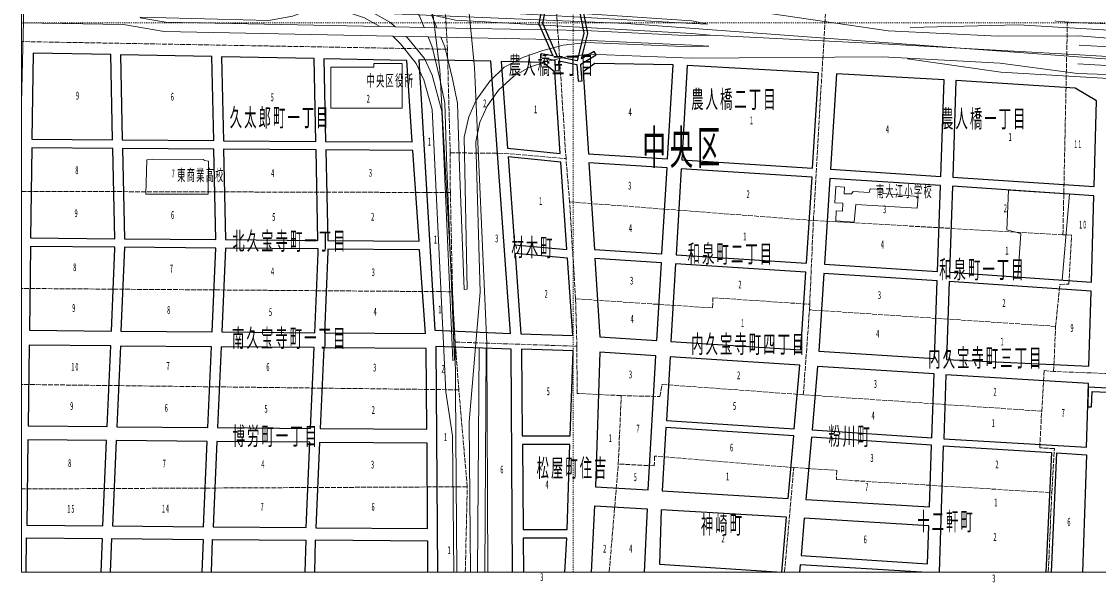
# Model space of a CAD drawing. Units: millimetres, scale not verified. Extents: x -71 to 79, y -72 to 79.
# Drawn here: x -70.9 to 26.7, y -71.6 to -20.7 of the extents above; entities that cross this region are included whole.
import ezdxf
from ezdxf.enums import TextEntityAlignment as Align

# ---------------------------------------------------------------- set-up
doc = ezdxf.new("R2010")
doc.units = ezdxf.units.MM
doc.header["$LTSCALE"] = 0.25
doc.linetypes.add('USER1', pattern=[0.70556, 0.35278, -0.35278])
doc.linetypes.add('USER2', pattern=[2.11668, 1.7639, -0.35278])
for name, color, linetype, lineweight in [('0-0_01 グリッド', 7, 'USER1', 18), ('0-7_08 地下鉄', 7, 'Continuous', 18), ('0-C_13 町界', 30, 'USER2', 18), ('0-D_14 公・官庁施設', 7, 'Continuous', 18), ('0-F_16 学校', 1, 'Continuous', 18), ('1-1_18 高速分離帯', 5, 'Continuous', 18), ('1-7_24 立体交差', 7, 'Continuous', 18), ('1-D_30 公園・緑地', 3, 'Continuous', 18), ('1-E_31 地形', 7, 'Continuous', 18), ('1-F_32 海・河川', 150, 'Continuous', 18)]:
    doc.layers.add(name, color=color, linetype=linetype, lineweight=lineweight)
for name, color, linetype in [('0-1_02 市区名', 7, 'Continuous'), ('0-2_03 施設名・公園名', 7, 'Continuous'), ('0-4_05 町名', 7, 'Continuous'), ('0-6_07 街区符号', 7, 'Continuous'), ('1-4_21 デッキ・歩道橋', 7, 'Continuous'), ('1-9_26 道路', 7, 'Continuous')]:
    doc.layers.add(name, color=color, linetype=linetype)
doc.styles.add('ＭＳ ゴシック', font='')
doc.styles.get('ＭＳ ゴシック').set_extended_font_data('MS Gothic')

msp = doc.modelspace()

# ---------------------------------------------------------------- linework, layer by layer
at = {"layer": '0-0_01 グリッド'}
for p, q in [((-20.9398, -70.6797), (-20.9398, 79.1463)), ((79.0704, -20.8695), (-70.9375, -20.8695)), ((79.0704, -70.6773), (-70.9375, -70.6773))]:
    msp.add_line(p, q, dxfattribs=at)
at = {"layer": '0-0_01 グリッド', "linetype": 'Continuous'}
msp.add_lwpolyline([(-70.9375, -70.6797), (79.0704, -70.6797), (79.0704, 79.1463), (-70.9375, 79.1463)], close=True, dxfattribs=at)
at = {"layer": '0-7_08 地下鉄'}
msp.add_lwpolyline([(-70.9375, -28.0953), (-70.6724, -16.9259), (-70.3197, -3.9905), (-69.6141, 68.9172), (-69.6141, 79.1463)], dxfattribs=at)
at = {"layer": '0-7_08 地下鉄', "color": 3}
msp.add_lwpolyline([(79.0704, -25.4098), (70.0868, -25.7454), (58.7978, -25.5101), (42.9227, -24.9223), (30.1052, -24.3342), (-16.109, -20.9239), (-41.5092, -19.8656), (-58.7954, -19.5128), (-70.9375, -19.3419)], dxfattribs=at)
at = {"layer": '0-C_13 町界'}
for p, q in [((0.8272, -38.7882), (1.9427, -19.5827)), ((23.8476, -20.7854), (22.7474, -20.691)), ((31.584, -21.1551), (23.8476, -20.7854)), ((-32.3376, -23.2511), (-70.9375, -22.5545)), ((-32.074, -36.2492), (-70.9375, -36.1462)), ((-21.2702, -37.0963), (0.8272, -38.7882)), ((-20.7274, -45.8931), (-21.2702, -37.0963)), ((23.4426, -40.0867), (0.8272, -38.7882)), ((-31.8799, -45.2489), (-70.9375, -44.9522)), ((-0.0851, -54.5917), (0.4768, -46.8891)), ((22.7832, -48.3894), (0.4768, -46.8891)), ((-31.6374, -49.8164), (-20.6059, -50.1926)), ((31.4369, -52.8278), (22.6034, -52.4798)), ((-31.3061, -54.1455), (-70.9375, -53.6591)), ((21.5208, -56.0855), (-0.0851, -54.5917)), ((-17.6755, -70.6797), (-16.8535, -60.8732)), ((-1.7846, -70.6797), (-0.9529, -61.1956)), ((-30.543, -62.9406), (-70.9375, -63.1387)), ((-30.717, -70.6797), (-30.543, -62.9406)), ((22.1194, -70.6797), (22.4336, -63.4784))]:
    msp.add_line(p, q, dxfattribs=at)
for points in [[(-32.0916, -32.6497), (-32.3376, -23.2511), (-32.6413, -17.3941)], [(-21.2702, -37.0963), (-21.5904, -33.1779), (-22.5635, -18.1034)], [(22.6034, -52.4798), (22.7832, -48.3894), (23.1646, -44.5874), (23.9902, -44.5602), (24.2255, -40.1225), (23.4426, -40.0867), (23.8476, -20.7854)], [(-32.074, -36.2492), (-32.0916, -32.6497), (-27.193, -32.6966), (-21.5904, -33.1779)], [(-31.6374, -49.8164), (-31.8799, -45.2489), (-32.074, -36.2492)], [(0.4768, -46.8891), (0.4944, -46.3895), (0.8272, -38.7882)], [(-20.6059, -50.1926), (-20.7274, -45.8931), (-8.3184, -46.7213), (-8.2743, -45.7949), (0.4944, -46.3895)], [(-30.543, -62.9406), (-31.3061, -54.1455), (-31.6374, -49.8164)], [(-16.5841, -54.6726), (-20.586, -54.4721), (-20.6059, -50.1926)], [(21.5208, -56.0855), (21.7439, -52.4044), (22.6034, -52.4798)], [(-16.8535, -60.8732), (-16.5841, -54.6726), (-13.084, -54.7553), (-12.8892, -53.6543), (-0.0851, -54.5917)], [(22.4336, -63.4784), (22.6775, -59.4806), (21.337, -59.4059), (21.5208, -56.0855)], [(-0.9529, -61.1956), (-13.5574, -60.1573), (-13.6034, -61.0482), (-16.8535, -60.8732)], [(-0.9529, -61.1956), (2.9473, -61.4561), (2.9265, -62.2874), (22.4336, -63.4784)]]:
    msp.add_lwpolyline(points, dxfattribs=at)
at = {"layer": '0-D_14 公・官庁施設'}
msp.add_lwpolyline([(-36.4528, -24.5403), (-39.0104, -24.5403), (-39.0104, -24.893), (-42.891, -24.893), (-42.891, -28.5972), (-36.4528, -28.5972)], close=True, dxfattribs=at)
at = {"layer": '0-F_16 学校'}
for points in [[(-54.0067, -33.4073), (-54.3872, -33.3391), (-54.4077, -33.2392), (-59.0777, -33.212), (-59.5971, -33.2943), (-59.6718, -36.4046), (-54.0124, -36.397)], [(2.8729, -35.7024), (2.7602, -37.1828), (3.5101, -37.209), (3.4641, -37.9493), (2.8939, -37.9221), (2.8481, -38.8123), (4.5386, -38.924), (4.6809, -37.343), (10.2422, -37.6658), (10.3171, -36.5958), (7.1157, -36.3415), (7.1142, -35.9715), (5.9638, -35.9271), (5.8956, -36.2574), (4.4253, -36.1648), (4.2759, -36.3653), (3.6262, -36.3687), (3.6432, -35.7686)]]:
    msp.add_lwpolyline(points, close=True, dxfattribs=at)
at = {"layer": '1-1_18 高速分離帯'}
for p, q in [((-38.4527, -21.1985), (-37.0777, -21.2312)), ((-34.4494, -21.2684), (-33.3036, -21.2987)), ((-37.2951, -22.0808), (-36.078, -22.097)), ((-34.0939, -22.1356), (-32.9412, -22.1659)), ((-29.6039, -70.6797), (-29.4706, -50.4117)), ((-28.955, -70.6797), (-28.8219, -50.4117))]:
    msp.add_line(p, q, dxfattribs=at)
for points in [[(52.4223, -24.2385), (24.8868, -22.0267), (17.5687, -22.0718), (7.5917, -21.585), (-3.1151, -20.0127), (-27.1041, -18.3959), (-28.9876, -18.0579), (-31.2493, -17.3524), (-32.7486, -16.5731), (-34.3048, -15.2832), (-35.4826, -13.7216), (-36.6884, -12.0228), (-37.5821, -9.5385), (-38.0403, -7.6509), (-38.3393, -5.803), (-38.5257, -4.1713), (-38.7459, 9.6797), (-39.0635, 30.7621), (-38.3049, 37.7257), (-38.627, 62.5589)], [(-31.7643, -70.6797), (-31.8666, -58.3186), (-32.4692, -54.3209), (-33.7187, -28.7295), (-34.4684, -26.0392), (-35.174, -24.5399), (-36.5851, -22.776), (-37.2951, -22.0808), (-58.0151, -21.6574), (-61.6883, -21.0197), (-70.9375, -20.8578)], [(-8.5363, -21.9795), (7.6447, -22.8056), (24.9309, -23.7462), (60.5031, -25.8628), (79.0704, -25.2065)], [(24.911, -22.8759), (60.4735, -24.8927), (79.0704, -24.2919)], [(52.476, -26.4044), (24.7545, -25.4515), (17.7427, -24.5031), (7.0804, -23.9505), (-10.2148, -24.0772), (-19.4752, -23.7024), (-21.5909, -23.9267), (-23.4061, -24.3828), (-24.9048, -24.8793), (-26.3104, -25.6864), (-27.7091, -26.976), (-28.7357, -28.4205), (-29.4065, -29.8588), (-29.75, -31.64), (-29.3824, -45.2733), (-30.3542, -57.0539), (-30.2499, -70.6797)], [(24.7911, -24.5826), (60.5617, -26.6566), (79.0704, -25.971)]]:
    msp.add_lwpolyline(points, dxfattribs=at)
for points in [[(-36.5114, -14.3389), (-35.0975, -16.098), (-33.3952, -17.5139), (-31.7095, -18.3773), (-29.237, -19.1152), (-27.3391, -19.5128), (-10.2017, -20.6817), (-8.7272, -20.9715), (-10.1576, -20.9053), (-31.6007, -19.6961), (-34.2217, -19.1094), (-36.0118, -15.544), (-36.5241, -14.3203)], [(-39.5396, -19.6892), (-41.8327, -19.0718), (-43.8939, -18.8121), (-43.4202, -18.4076), (-41.4734, -18.6501), (-35.0324, -19.8539), (-34.4494, -21.2684), (-37.0777, -21.2312), (-37.5111, -20.8357)], [(-48.5276, -20.6576), (-46.3923, -20.2401), (-44.9998, -19.7295), (-44.6081, -19.4098), (-42.0532, -19.6892), (-39.8483, -20.3947), (-38.4527, -21.1985), (-57.8842, -20.8075), (-60.1803, -20.4089), (-60.1631, -20.3348)], [(-8.5363, -21.9795), (-10.1779, -22.0267), (-19.8973, -21.5661), (-33.3036, -21.2987), (-33.7708, -20.1247), (-31.6007, -20.6114), (-10.1738, -21.8196)], [(-34.0939, -22.1356), (-33.7187, -23.0406), (-33.0132, -25.951), (-32.5722, -28.1559), (-32.3958, -33.9768), (-31.7006, -51.4356), (-31.8439, -51.4973), (-32.8368, -28.8615), (-33.7187, -25.5983), (-34.4243, -24.0989), (-35.9677, -22.2031), (-36.078, -22.097)], [(-8.6369, -22.9748), (-10.1958, -23.0213), (-19.7398, -22.6441), (-21.8603, -22.8904), (-23.7, -23.3755), (-25.4536, -23.9615), (-27.1923, -24.8927), (-28.5004, -26.1409), (-29.7369, -27.8796), (-30.3945, -29.3962), (-30.8083, -31.2427), (-30.5437, -45.0012), (-30.8083, -45.0359), (-31.2493, -33.9768), (-31.4257, -28.1559), (-31.8666, -25.951), (-32.5722, -23.0406), (-32.9412, -22.1659), (-20.0282, -22.416), (-10.1931, -22.8821)]]:
    msp.add_lwpolyline(points, close=True, dxfattribs=at)
at = {"layer": '1-4_21 デッキ・歩道橋'}
msp.add_line((-20.2607, -24.5919), (-18.8565, -23.7661), dxfattribs=at)
for points in [[(-23.3407, -17.1043), (-24.0683, -20.9453), (-22.7882, -23.8543), (-23.8533, -23.6611), (-23.9163, -24.0083), (-22.6165, -24.2447), (-22.6046, -24.2722), (-22.5619, -25.2096), (-22.2093, -25.1938), (-22.2493, -24.3153), (-20.6104, -24.6429), (-20.4888, -26.1419), (-20.1371, -26.1133)], [(-18.8565, -23.7661), (-19.0353, -23.4623), (-20.1743, -24.132), (-19.6031, -21.8103), (-20.3984, -17.7923)]]:
    msp.add_lwpolyline(points, dxfattribs=at)
for points in [[(-22.9796, -17.0943), (-20.7732, -17.7138), (-19.9646, -21.8021), (-20.5763, -24.2901), (-22.3688, -23.9312), (-23.7014, -20.9032)], [(29.2873, -54.0904), (25.7395, -53.9192), (25.692, -55.6776), (26.0447, -55.6872), (26.0821, -54.2888), (29.6163, -54.4594), (29.6704, -53.6467), (29.3183, -53.6229)]]:
    msp.add_lwpolyline(points, close=True, dxfattribs=at)
msp.add_arc((-2879.9056, -257.8319), 2869.1409, 4.63239, 4.66287, dxfattribs=at)
at = {"layer": '1-7_24 立体交差'}
for points in [[(9.585, -21.2836), (19.4041, -21.0528), (47.1575, -22.6689), (56.3284, -23.8344)], [(9.3635, -24.1206), (17.825, -25.3226), (47.5778, -27.0931), (56.2696, -27.1858)]]:
    msp.add_lwpolyline(points, dxfattribs=at)
at = {"layer": '1-9_26 道路'}
for points in [[(-69.8902, -23.6039), (-69.9955, -31.4229), (-62.6834, -31.4753), (-62.8517, -23.7424)], [(-61.9725, -23.7596), (-61.8044, -31.4815), (-53.5178, -31.5404), (-53.6835, -23.9225)], [(-52.8047, -23.9394), (-52.639, -31.5466), (-44.2663, -31.6062), (-44.4293, -24.1041)], [(-35.526, -31.6654), (-36.0325, -24.2691), (-43.5504, -24.1217), (-43.3876, -31.6124)], [(-26.6252, -49.0282), (-28.3964, -24.3466), (-34.924, -24.2168), (-33.4657, -48.7332)], [(-22.1078, -32.7055), (-22.6106, -25.3313), (-23.6643, -24.4407), (-27.4541, -24.3656), (-26.8902, -32.2211)], [(-11.8884, -24.675), (-18.9891, -24.5337), (-20.0322, -25.2896), (-19.5664, -32.7262), (-12.3893, -33.1889)], [(-10.6051, -24.7253), (-11.1077, -33.2716), (0.7624, -34.0374), (1.2948, -25.3929)], [(2.9356, -25.4825), (2.3795, -34.1418), (12.369, -34.786), (12.6667, -26.0268)], [(26.2657, -35.7152), (26.4881, -27.9368), (24.5671, -26.7861), (13.7522, -26.0875), (13.454, -34.8563)], [(-70.0058, -32.1939), (-70.1161, -40.3744), (-62.4882, -40.4391), (-62.6667, -32.2463)], [(-61.6094, -40.4467), (-53.3225, -40.5173), (-53.5009, -32.3114), (-61.7875, -32.2525)], [(-52.4438, -40.5246), (-44.0706, -40.5959), (-44.2498, -32.3772), (-52.6221, -32.3176)], [(-34.9097, -40.6703), (-35.4733, -32.4368), (-43.3706, -32.3831), (-43.1918, -40.6031)], [(-22.0539, -33.4945), (-26.834, -33.0104), (-26.2618, -40.9831), (-21.5134, -41.4172)], [(-12.4379, -34.0171), (-19.5138, -33.5606), (-19.0219, -41.4117), (-12.8961, -41.8068)], [(0.7093, -34.8653), (-11.1563, -34.0998), (-11.6145, -41.8895), (0.2091, -42.6523)], [(2.3265, -34.9697), (1.8263, -42.7567), (12.0758, -43.4178), (12.3408, -35.6156)], [(26.0187, -44.3721), (26.2421, -36.5451), (13.426, -35.6859), (13.161, -43.4881)], [(-70.1264, -41.145), (-70.2291, -48.7474), (-62.7952, -48.8104), (-62.4689, -41.3331), (-62.4713, -41.2101)], [(-61.9236, -48.818), (-53.6677, -48.8883), (-53.3361, -41.2877), (-61.5927, -41.2174), (-61.5922, -41.2239)], [(-52.7961, -48.8955), (-44.3631, -48.9675), (-44.0465, -41.708), (-44.0541, -41.3666), (-52.4647, -41.2952)], [(-43.1702, -41.5988), (-43.492, -48.9748), (-34.3361, -49.0502), (-34.8567, -41.4413), (-43.1749, -41.3741)], [(-21.4596, -42.2058), (-26.2049, -41.772), (-25.6825, -49.0588), (-20.9821, -49.2104)], [(-12.945, -42.6347), (-18.9698, -42.2461), (-18.5247, -49.3451), (-13.3595, -49.6807)], [(0.1561, -43.4801), (-11.6634, -42.7174), (-12.0779, -49.764), (-0.2966, -50.5295)], [(1.7732, -43.5845), (1.3205, -50.6346), (11.8074, -51.3161), (12.0476, -44.2474)], [(25.9951, -45.202), (13.1328, -44.3173), (12.8925, -51.3863), (25.8012, -51.9965)], [(-70.247, -50.101), (-70.346, -57.4225), (-63.1735, -57.4832), (-62.8541, -50.164)], [(-61.9825, -50.1712), (-62.3022, -57.4907), (-54.0461, -57.561), (-53.7266, -50.2415)], [(-52.8555, -50.2488), (-53.1747, -57.5683), (-44.7417, -57.6403), (-44.4225, -50.3204)], [(-43.5511, -50.3276), (-43.8705, -57.6475), (-34.2023, -57.7298), (-34.272, -50.4041)], [(-20.9511, -50.6005), (-25.6272, -50.4496), (-25.5533, -58.3186), (-21.2085, -58.3186)], [(-18.9297, -62.9471), (-14.1568, -63.232), (-13.4411, -51.0683), (-18.5227, -50.7383)], [(-0.9009, -57.6844), (-0.3979, -51.9158), (-12.1595, -51.1517), (-12.4985, -56.9168)], [(1.2085, -52.0202), (0.7052, -57.7901), (11.5628, -58.5091), (11.7603, -52.7058)], [(25.5907, -59.3528), (25.7564, -53.5633), (12.8451, -52.7764), (12.6481, -58.5808)], [(-1.4509, -63.9906), (-0.9567, -58.3265), (-12.5364, -57.56), (-12.8747, -63.3089)], [(11.5411, -59.1534), (0.6494, -58.4326), (0.1568, -64.0864), (11.3505, -64.7551)], [(-70.3627, -58.6862), (-70.4671, -66.4298), (-63.5662, -66.4887), (-63.2288, -58.7468)], [(-62.3571, -58.7544), (-62.6951, -66.4959), (-54.4391, -66.5662), (-54.1011, -58.8243)], [(-53.2298, -58.8319), (-53.5674, -66.5738), (-45.1345, -66.6454), (-44.7969, -58.9036)], [(-34.1597, -66.7378), (-34.19, -58.9938), (-43.9252, -58.9112), (-44.2632, -66.6523)], [(-21.2347, -59.1024), (-25.5455, -59.1024), (-25.4729, -66.8253), (-21.492, -66.8253)], [(-12.959, -65.0231), (-13.1328, -69.9603), (-2.0333, -70.6735), (-1.5999, -65.7011)], [(0.0071, -65.7969), (-0.2882, -69.1866), (11.1753, -69.9231), (11.2927, -66.4708)]]:
    msp.add_lwpolyline(points, close=True, dxfattribs=at)
for points in [[(-26.4352, -70.6797), (-26.5684, -50.463), (-33.3894, -50.2026), (-33.228, -70.6797)], [(12.256, -70.6797), (12.626, -59.2254), (22.4081, -59.8327), (21.8996, -70.6797)], [(22.4174, -70.6797), (22.8909, -59.8627), (25.5717, -60.0291), (25.2234, -70.6797)], [(-19.2861, -70.6797), (-18.9867, -64.6631), (-14.2456, -64.9463), (-14.5114, -70.6797)], [(-70.5284, -70.6797), (-70.4823, -67.5736), (-63.6162, -67.6321), (-63.7445, -70.6797)], [(-62.8729, -70.6797), (-62.7451, -67.6394), (-54.4887, -67.7096), (-54.592, -70.6797)], [(-53.7201, -70.6797), (-53.6174, -67.7172), (-45.1841, -67.7889), (-45.2544, -70.6797)], [(-34.1029, -70.6797), (-34.1051, -67.8829), (-44.3132, -67.7961), (-44.3829, -70.6797)], [(-21.6882, -70.6797), (-21.5184, -67.6087), (-25.4653, -67.6087), (-25.4517, -70.6797)], [(10.6678, -70.6797), (-0.3597, -70.0065), (-0.4258, -70.6797)]]:
    msp.add_lwpolyline(points, dxfattribs=at)
at = {"layer": '1-D_30 公園・緑地'}
for points in [[(19.3512, -43.9139), (23.383, -44.1912), (24.0259, -36.3963), (18.5168, -36.0273), (18.3458, -39.6213), (19.6392, -39.974)], [(-0.9567, -58.3265), (-12.5364, -57.56), (-12.8747, -63.3089), (-1.4509, -63.9906)]]:
    msp.add_lwpolyline(points, close=True, dxfattribs=at)
at = {"layer": '1-E_31 地形'}
for points in [[(-31.4853, -70.6797), (-31.6313, -49.9697), (-33.0425, -25.1573), (-33.6305, -20.2184), (-34.9578, -17.1443), (-38.6869, -11.8695), (-40.3048, -9.4906), (-41.4213, -6.0961), (-43.3907, 71.5043), (-42.9151, 74.0826), (-41.9243, 75.9874), (-39.3388, 78.8999), (-39.6797, 79.1463)], [(-28.6685, -70.6797), (-28.7798, -49.9401), (-29.8969, -24.9223), (-30.3673, -19.9834), (-31.4736, -15.9474), (-36.0563, -9.9261), (-37.0088, -8.6748), (-37.7178, -6.8782), (-39.9804, 71.2102), (-39.1841, 73.1838), (-36.1844, 75.3085), (-30.1026, 77.7367), (-21.6395, 78.8868), (-13.4001, 78.9575), (-1.3388, 78.5868), (24.9647, 78.0307), (33.7291, 78.412), (35.7722, 79.1463)]]:
    msp.add_lwpolyline(points, dxfattribs=at)
at = {"layer": '1-F_32 海・河川'}
for points in [[(-31.4853, -70.6797), (-31.6313, -49.9697), (-33.0425, -25.1573), (-33.6305, -20.2184), (-34.9578, -17.1443), (-38.6869, -11.8695), (-40.3048, -9.4906), (-41.4213, -6.0961), (-43.3907, 71.5043), (-42.9151, 74.0826), (-41.9243, 75.9874), (-39.3388, 78.8999), (-39.6797, 79.1463)], [(35.7722, 79.1463), (33.7291, 78.412), (24.9647, 78.0307), (-1.3388, 78.5868), (-13.4001, 78.9575), (-21.6395, 78.8868), (-30.1026, 77.7367), (-36.1844, 75.3085), (-39.1841, 73.1838), (-39.9804, 71.2102), (-37.7178, -6.8782), (-37.0088, -8.6748), (-36.0563, -9.9261), (-31.4736, -15.9474), (-30.3673, -19.9834), (-29.8969, -24.9223), (-28.7798, -49.9401), (-28.6685, -70.6797)]]:
    msp.add_lwpolyline(points, dxfattribs=at)

# ---------------------------------------------------------------- texts
at = {"layer": '0-1_02 市区名', "insert": (-14.6548, -34.0384), "char_height": 3.091, "attachment_point": 7, "style": 'ＭＳ ゴシック'}
msp.add_mtext('\\T1.17;\\W0.5;中央区', dxfattribs=at)
at = {"layer": '0-2_03 施設名・公園名', "char_height": 1.052, "attachment_point": 7, "style": 'ＭＳ ゴシック'}
for s, insert in [('\\T1.17;\\W0.5;中央区役所', (-39.6609, -26.7303)), ('\\T1.17;\\W0.5;東商業高校', (-56.8296, -35.3145)), ('\\T1.17;\\W0.5;南大江小学校', (6.4975, -36.768))]:
    msp.add_mtext(s, dxfattribs=dict(at, insert=insert))
at = {"layer": '0-4_05 町名', "char_height": 1.636, "attachment_point": 7, "style": 'ＭＳ ゴシック'}
for s, insert in [('\\T1.17;\\W0.5;農人橋三丁目', (-26.7779, -25.6971)), ('\\T1.17;\\W0.5;農人橋二丁目', (-10.2441, -28.7833)), ('\\T1.17;\\W0.5;久太郎町一丁目', (-52.0654, -30.4438)), ('\\T1.17;\\W0.5;農人橋一丁目', (12.4024, -30.5475)), ('\\T1.17;\\W0.5;北久宝寺町一丁目', (-51.8304, -41.6418)), ('\\T1.17;\\W0.5;材木町', (-26.5388, -42.2082)), ('\\T1.17;\\W0.5;和泉町二丁目', (-10.5665, -42.7994)), ('\\T1.17;\\W0.5;和泉町一丁目', (12.2295, -44.2177)), ('\\T1.17;\\W0.5;南久宝寺町一丁目', (-51.8569, -50.452)), ('\\T1.17;\\W0.5;内久宝寺町四丁目', (-10.2461, -50.9977)), ('\\T1.17;\\W0.5;内久宝寺町三丁目', (11.2388, -52.2418)), ('\\T1.17;\\W0.5;博労町一丁目', (-51.8035, -59.3415)), ('\\T1.17;\\W0.5;粉川町', (2.1944, -59.3563)), ('\\T1.17;\\W0.5;松屋町住吉', (-24.2605, -62.2457)), ('\\T1.17;\\W0.5;神崎町', (-9.3659, -67.3824)), ('\\T1.17;\\W0.5;十二軒町', (10.2413, -67.0768))]:
    msp.add_mtext(s, dxfattribs=dict(at, insert=insert))
at = {"layer": '0-6_07 街区符号', "style": 'ＭＳ ゴシック', "width": 0.5}
for s, p in [('9', (-66.015, -28.0346)), ('6', (-57.4151, -28.1325)), ('5', (-48.365, -28.1879)), ('2', (-39.6647, -28.3158)), ('2', (-29.1031, -28.7337)), ('1', (-24.5008, -29.2811)), ('4', (-15.9299, -29.5288)), ('1', (-4.9365, -30.275)), ('4', (7.387, -31.0946)), ('1', (18.5096, -31.7798)), ('1', (-34.116, -32.2081)), ('8', (-66.0718, -34.795)), ('4', (-48.3212, -35.0678)), ('3', (-39.4618, -35.0344)), ('7', (-57.3405, -35.092)), ('3', (-15.9571, -36.1985)), ('2', (-5.2338, -36.9761)), ('1', (-24.0297, -37.5979)), ('9', (-66.1425, -38.6949)), ('6', (-57.3922, -38.8623)), ('3', (7.1472, -38.3438)), ('2', (18.0812, -38.2515)), ('5', (-48.2217, -39.037)), ('2', (-39.2623, -39.0132)), ('4', (-15.8982, -40.0584)), ('1', (-5.5349, -40.8074)), ('1', (-33.5723, -41.0951)), ('3', (-28.0129, -40.9876)), ('4', (6.9281, -41.5464)), ('1', (18.2283, -42.0907)), ('8', (-66.2586, -43.6055)), ('7', (-57.4983, -43.722)), ('4', (-48.3374, -43.9776)), ('3', (-39.2075, -44.0527)), ('3', (-15.7948, -44.8175)), ('2', (-5.9735, -45.1696)), ('2', (-23.5384, -46.0157)), ('3', (6.6708, -46.1274)), ('9', (-66.3502, -47.2956)), ('8', (-57.7498, -47.4734)), ('5', (-48.5193, -47.6684)), ('4', (-39.0401, -47.6315)), ('1', (-33.1615, -47.4324)), ('2', (17.9534, -46.8415)), ('4', (-15.7476, -48.2875)), ('1', (-5.7265, -48.6681)), ('4', (6.5078, -49.6279)), ('9', (24.1144, -49.1112)), ('1', (17.7809, -50.3425)), ('7', (-57.8049, -52.5535)), ('6', (-48.755, -52.649)), ('3', (-39.0752, -52.7013)), ('2', (-32.8749, -52.8112)), ('3', (-15.893, -53.3277)), ('2', (-6.1032, -53.3997)), ('3', (6.3004, -54.1889)), ('5', (-23.3551, -54.8542)), ('2', (17.1432, -54.8955)), ('9', (-66.5366, -56.1864)), ('6', (-57.9663, -56.3542)), ('5', (-48.9263, -56.4396)), ('2', (-39.2061, -56.542)), ('5', (-6.4696, -56.1812)), ('4', (6.0944, -57.0598)), ('7', (23.3224, -56.8151)), ('7', (-15.2188, -58.2342)), ('1', (16.9772, -57.736)), ('1', (-32.6647, -59.01)), ('1', (-17.7246, -59.1062)), ('6', (-6.7311, -59.9526)), ('8', (-66.7212, -61.3668)), ('7', (-58.1517, -61.4047)), ('3', (5.9931, -60.8997)), ('4', (-49.2116, -61.4709)), ('3', (-39.2721, -61.5019)), ('6', (-27.5503, -61.9446)), ('2', (17.3153, -61.4843)), ('4', (-23.4637, -63.3144)), ('5', (-15.4622, -62.6402)), ('1', (-7.098, -62.584)), ('7', (5.5263, -63.5421)), ('7', (-49.2827, -65.3208)), ('6', (-39.223, -65.3318)), ('1', (17.214, -64.9332)), ('6', (23.8409, -66.7023)), ('2', (-7.5004, -68.2061)), ('2', (17.1419, -68.0748)), ('2', (-18.2354, -69.1283)), ('4', (-15.8754, -69.127)), ('6', (5.3795, -68.2826)), ('1', (-32.3321, -69.2692)), ('3', (-23.9291, -71.7115)), ('3', (17.0377, -71.8272))]:
    msp.add_text(s, height=0.7255, dxfattribs=at).set_placement(p, align=Align.BOTTOM_LEFT)
at = {"layer": '0-6_07 街区符号', "char_height": 0.7255, "attachment_point": 7, "style": 'ＭＳ ゴシック'}
for s, insert in [('\\T1.37;\\W0.45;11', (24.4717, -32.2205)), ('\\T1.37;\\W0.45;10', (24.9172, -39.531)), ('\\T1.37;\\W0.45;10', (-66.4155, -52.4257)), ('\\T1.37;\\W0.45;15', (-66.7819, -65.307)), ('\\T1.37;\\W0.45;14', (-58.2125, -65.275))]:
    msp.add_mtext(s, dxfattribs=dict(at, insert=insert))

doc.saveas('drawing.dxf')
